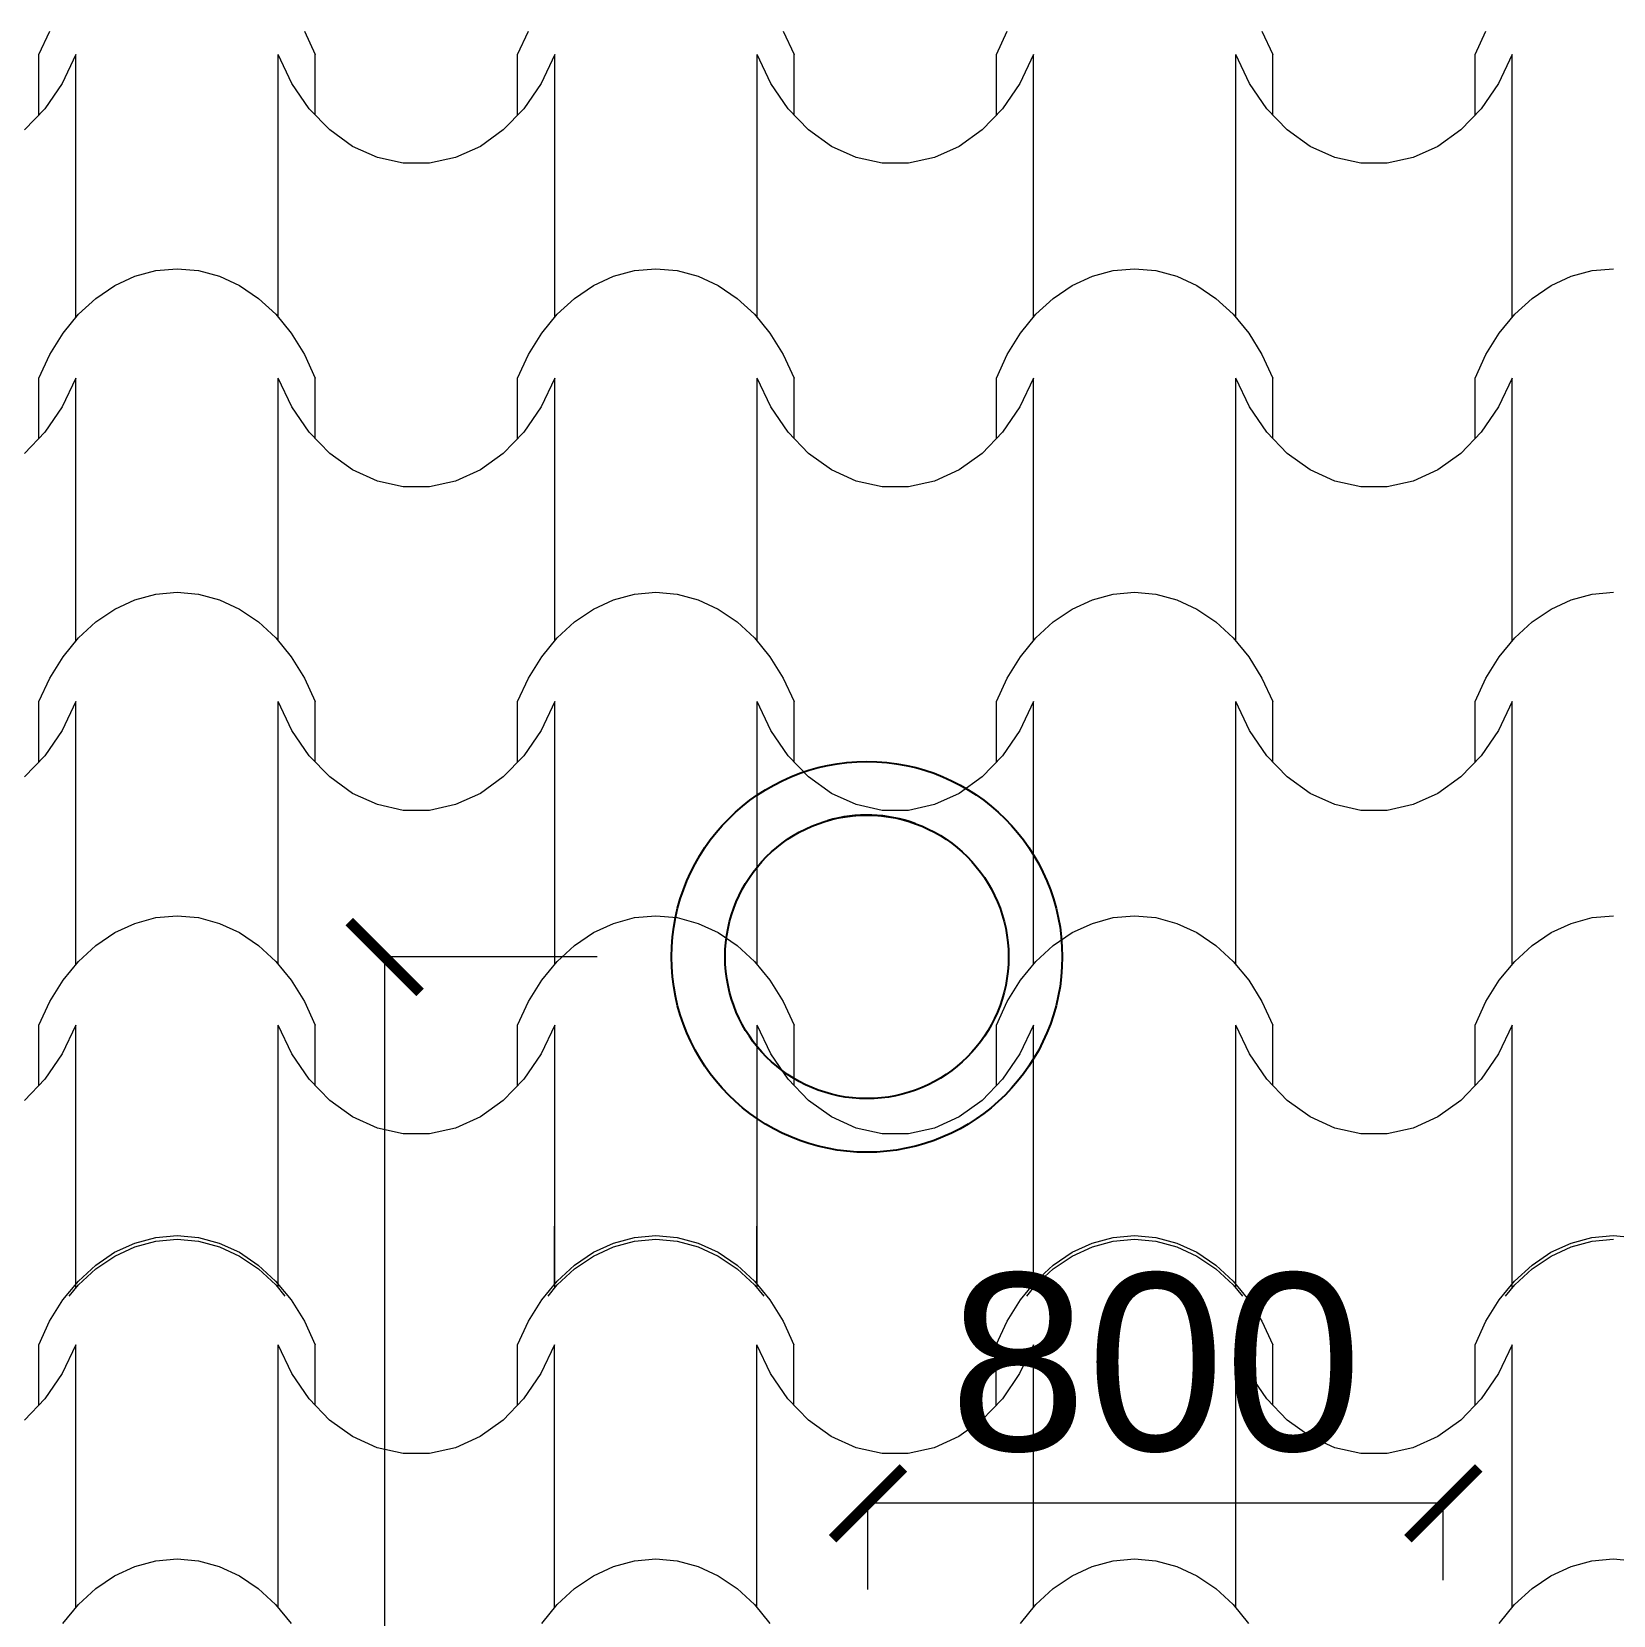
# Model space of a CAD drawing. Header units: millimetres. Extents: x 42452 to 2852333, y -419346 to 834876.
# Drawn here: x 2635234 to 2637466, y 656733 to 658967 of the extents above; entities that cross this region are included whole.
import ezdxf

# ---------------------------------------------------------------- set-up
doc = ezdxf.new("R2010")
doc.units = ezdxf.units.MM
doc.layers.add('M-2 keramitin shtrixi_Ном._пера__21_Pen_No__1', color=7, linetype='Continuous', lineweight=15)
doc.layers.add('memar', color=7, linetype='Continuous', lineweight=25)
doc.styles.get("Standard").update_dxf_attribs({"font": 'arial.ttf'})
doc.dimstyles.new('col mtn', dxfattribs={"dimtxt": 250, "dimasz": 100, "dimexe": 1.25, "dimexo": 0.625, "dimgap": 70, "dimtad": 1, "dimdec": 0, "dimtxsty": 'Standard', "dimblk": 'ARCHTICK', "dimcen": 2.5, "dimadec": 0, "dimazin": 0, "dimtfac": 1, "dimtdec": 0, "dimtmove": 0, "dimatfit": 3, "dimldrblk": 'ARCHTICK', "dimfxl": 300, "dimfxlon": 1, "dimlwd": 9, "dimlwe": 9, "dimarcsym": 0})

# ---------------------------------------------------------------- blocks, each defined once
blk = doc.blocks.new('*X17')
at = {"layer": 'M-2 keramitin shtrixi_Ном._пера__21_Pen_No__1', "color": 7, "linetype": 'Continuous', "lineweight": 15}
for p, q in [((-251042.9, -1353510.1), (-251042.9, -1353428.7)), ((-250959.7, -1353452.6), (-250930.2, -1353444.6)), ((-250930.2, -1353444.6), (-250900.1, -1353441.9)), ((-250900.1, -1353441.9), (-250870, -1353444.6)), ((-250870, -1353444.6), (-250840.5, -1353452.6)), ((-250757.3, -1353510.1), (-250757.3, -1353428.7)), ((-250367.3, -1353510.1), (-250367.3, -1353428.7)), ((-250284.2, -1353452.6), (-250254.6, -1353444.6)), ((-250254.6, -1353444.6), (-250224.5, -1353441.9)), ((-250224.5, -1353441.9), (-250194.4, -1353444.6)), ((-250194.4, -1353444.6), (-250164.9, -1353452.6)), ((-250081.8, -1353510.1), (-250081.8, -1353428.7)), ((-249691.7, -1353510.1), (-249691.7, -1353428.7)), ((-249608.6, -1353452.6), (-249579.1, -1353444.6)), ((-249579.1, -1353444.6), (-249549, -1353441.9)), ((-249549, -1353441.9), (-249518.9, -1353444.6)), ((-249518.9, -1353444.6), (-249489.4, -1353452.6)), ((-249406.2, -1353510.1), (-249406.2, -1353428.7)), ((-249016.2, -1353510.1), (-249016.2, -1353428.7)), ((-248933, -1353452.6), (-248903.5, -1353444.6)), ((-248903.5, -1353444.6), (-248873.4, -1353441.9)), ((-248873.4, -1353441.9), (-248843.3, -1353444.6)), ((-251014.8, -1353483.6), (-250988.1, -1353465.7)), ((-250988.1, -1353465.7), (-250959.7, -1353452.6)), ((-250840.5, -1353452.6), (-250812.1, -1353465.7)), ((-250812.1, -1353465.7), (-250785.4, -1353483.6)), ((-250339.2, -1353483.6), (-250312.5, -1353465.7)), ((-250312.5, -1353465.7), (-250284.2, -1353452.6)), ((-250164.9, -1353452.6), (-250136.6, -1353465.7)), ((-250136.6, -1353465.7), (-250109.9, -1353483.6)), ((-249663.7, -1353483.6), (-249637, -1353465.7)), ((-249637, -1353465.7), (-249608.6, -1353452.6)), ((-249489.4, -1353452.6), (-249461, -1353465.7)), ((-249461, -1353465.7), (-249434.3, -1353483.6)), ((-248988.1, -1353483.6), (-248961.4, -1353465.7)), ((-248961.4, -1353465.7), (-248933, -1353452.6)), ((-251039.3, -1353506.2), (-251014.8, -1353483.6)), ((-250785.4, -1353483.6), (-250760.9, -1353506.2)), ((-250363.7, -1353506.2), (-250339.2, -1353483.6)), ((-250109.9, -1353483.6), (-250085.4, -1353506.2)), ((-249688.2, -1353506.2), (-249663.7, -1353483.6)), ((-249434.3, -1353483.6), (-249409.8, -1353506.2)), ((-249012.6, -1353506.2), (-248988.1, -1353483.6)), ((-251061.1, -1353532.8), (-251039.3, -1353506.2)), ((-250760.9, -1353506.2), (-250739.1, -1353532.8)), ((-250385.5, -1353532.8), (-250363.7, -1353506.2)), ((-250085.4, -1353506.2), (-250063.5, -1353532.8)), ((-249710, -1353532.8), (-249688.2, -1353506.2)), ((-249409.8, -1353506.2), (-249388, -1353532.8)), ((-249034.4, -1353532.8), (-249012.6, -1353506.2)), ((-251079.8, -1353563), (-251061.1, -1353532.8)), ((-250739.1, -1353532.8), (-250720.4, -1353563)), ((-250404.3, -1353563), (-250385.5, -1353532.8)), ((-250063.5, -1353532.8), (-250044.8, -1353563)), ((-249728.7, -1353563), (-249710, -1353532.8)), ((-249388, -1353532.8), (-249369.3, -1353563)), ((-249053.2, -1353563), (-249034.4, -1353532.8)), ((-251095.1, -1353596.3), (-251079.8, -1353563)), ((-250720.4, -1353563), (-250705.1, -1353596.3)), ((-250419.6, -1353596.3), (-250404.3, -1353563)), ((-250044.8, -1353563), (-250029.5, -1353596.3)), ((-249744, -1353596.3), (-249728.7, -1353563)), ((-249369.3, -1353563), (-249354, -1353596.3)), ((-249068.4, -1353596.3), (-249053.2, -1353563)), ((-251095.1, -1353681.3), (-251095.1, -1353596.3)), ((-251042.9, -1353596.3), (-251062.2, -1353636.8)), ((-251042.9, -1353781.3), (-251042.9, -1353596.3)), ((-250757.3, -1353781.3), (-250757.3, -1353596.3)), ((-250738, -1353636.8), (-250757.3, -1353596.3)), ((-250705.1, -1353681.3), (-250705.1, -1353596.3)), ((-250419.6, -1353681.3), (-250419.6, -1353596.3)), ((-250367.3, -1353596.3), (-250386.6, -1353636.8)), ((-250367.3, -1353781.3), (-250367.3, -1353596.3)), ((-250081.8, -1353781.3), (-250081.8, -1353596.3)), ((-250062.5, -1353636.8), (-250081.8, -1353596.3)), ((-250029.5, -1353681.3), (-250029.5, -1353596.3)), ((-249744, -1353681.3), (-249744, -1353596.3)), ((-249691.7, -1353596.3), (-249711.1, -1353636.8)), ((-249691.7, -1353781.3), (-249691.7, -1353596.3)), ((-249406.2, -1353781.3), (-249406.2, -1353596.3)), ((-249386.9, -1353636.8), (-249406.2, -1353596.3)), ((-249354, -1353681.3), (-249354, -1353596.3)), ((-249068.4, -1353681.3), (-249068.4, -1353596.3)), ((-249016.2, -1353596.3), (-249035.5, -1353636.8)), ((-249016.2, -1353781.3), (-249016.2, -1353596.3)), ((-251062.2, -1353636.8), (-251086.6, -1353672.5)), ((-250713.6, -1353672.5), (-250738, -1353636.8)), ((-250386.6, -1353636.8), (-250411, -1353672.5)), ((-250038, -1353672.5), (-250062.5, -1353636.8)), ((-249711.1, -1353636.8), (-249735.5, -1353672.5)), ((-249362.5, -1353672.5), (-249386.9, -1353636.8)), ((-249035.5, -1353636.8), (-249059.9, -1353672.5)), ((-251086.6, -1353672.5), (-251115.4, -1353702.4)), ((-250684.8, -1353702.4), (-250713.6, -1353672.5)), ((-250411, -1353672.5), (-250439.8, -1353702.4)), ((-250009.2, -1353702.4), (-250038, -1353672.5)), ((-249735.5, -1353672.5), (-249764.3, -1353702.4)), ((-249333.7, -1353702.4), (-249362.5, -1353672.5)), ((-249059.9, -1353672.5), (-249088.7, -1353702.4)), ((-250652.4, -1353725.6), (-250684.8, -1353702.4)), ((-250439.8, -1353702.4), (-250472.2, -1353725.6)), ((-249976.9, -1353725.6), (-250009.2, -1353702.4)), ((-249764.3, -1353702.4), (-249796.7, -1353725.6)), ((-249301.3, -1353725.6), (-249333.7, -1353702.4)), ((-249088.7, -1353702.4), (-249121.1, -1353725.6)), ((-250617.5, -1353741.5), (-250652.4, -1353725.6)), ((-250472.2, -1353725.6), (-250507.2, -1353741.5)), ((-249941.9, -1353741.5), (-249976.9, -1353725.6)), ((-249796.7, -1353725.6), (-249831.6, -1353741.5)), ((-249266.3, -1353741.5), (-249301.3, -1353725.6)), ((-249121.1, -1353725.6), (-249156.1, -1353741.5)), ((-250580.9, -1353749.6), (-250617.5, -1353741.5)), ((-250562.3, -1353749.6), (-250580.9, -1353749.6)), ((-250543.8, -1353749.6), (-250562.3, -1353749.6)), ((-250507.2, -1353741.5), (-250543.8, -1353749.6)), ((-249905.3, -1353749.6), (-249941.9, -1353741.5)), ((-249886.8, -1353749.6), (-249905.3, -1353749.6)), ((-249868.2, -1353749.6), (-249886.8, -1353749.6)), ((-249831.6, -1353741.5), (-249868.2, -1353749.6)), ((-249229.8, -1353749.6), (-249266.3, -1353741.5)), ((-249211.2, -1353749.6), (-249229.8, -1353749.6)), ((-249192.6, -1353749.6), (-249211.2, -1353749.6)), ((-249156.1, -1353741.5), (-249192.6, -1353749.6)), ((-251042.9, -1353966.4), (-251042.9, -1353781.3)), ((-250757.3, -1353966.4), (-250757.3, -1353781.3)), ((-250367.3, -1353966.4), (-250367.3, -1353781.3)), ((-250081.8, -1353966.4), (-250081.8, -1353781.3)), ((-249691.7, -1353966.4), (-249691.7, -1353781.3)), ((-249406.2, -1353966.4), (-249406.2, -1353781.3)), ((-249016.2, -1353966.4), (-249016.2, -1353781.3)), ((-250988.1, -1353922), (-250959.7, -1353908.9)), ((-250959.7, -1353908.9), (-250930.2, -1353901)), ((-250930.2, -1353901), (-250900.1, -1353898.3)), ((-250900.1, -1353898.3), (-250870, -1353901)), ((-250870, -1353901), (-250840.5, -1353908.9)), ((-250840.5, -1353908.9), (-250812.1, -1353922)), ((-250312.5, -1353922), (-250284.2, -1353908.9)), ((-250284.2, -1353908.9), (-250254.6, -1353901)), ((-250254.6, -1353901), (-250224.5, -1353898.3)), ((-250224.5, -1353898.3), (-250194.4, -1353901)), ((-250194.4, -1353901), (-250164.9, -1353908.9)), ((-250164.9, -1353908.9), (-250136.6, -1353922)), ((-249637, -1353922), (-249608.6, -1353908.9)), ((-249608.6, -1353908.9), (-249579.1, -1353901)), ((-249579.1, -1353901), (-249549, -1353898.3)), ((-249549, -1353898.3), (-249518.9, -1353901)), ((-249518.9, -1353901), (-249489.4, -1353908.9)), ((-249489.4, -1353908.9), (-249461, -1353922)), ((-248961.4, -1353922), (-248933, -1353908.9)), ((-248933, -1353908.9), (-248903.5, -1353901)), ((-248903.5, -1353901), (-248873.4, -1353898.3)), ((-248873.4, -1353898.3), (-248843.3, -1353901)), ((-251014.8, -1353940), (-250988.1, -1353922)), ((-250812.1, -1353922), (-250785.4, -1353940)), ((-250339.2, -1353940), (-250312.5, -1353922)), ((-250136.6, -1353922), (-250109.9, -1353940)), ((-249663.7, -1353940), (-249637, -1353922)), ((-249461, -1353922), (-249434.3, -1353940)), ((-248988.1, -1353940), (-248961.4, -1353922)), ((-251039.3, -1353962.5), (-251014.8, -1353940)), ((-250785.4, -1353940), (-250760.9, -1353962.5)), ((-250363.7, -1353962.5), (-250339.2, -1353940)), ((-250109.9, -1353940), (-250085.4, -1353962.5)), ((-249688.2, -1353962.5), (-249663.7, -1353940)), ((-249434.3, -1353940), (-249409.8, -1353962.5)), ((-249012.6, -1353962.5), (-248988.1, -1353940)), ((-251061.1, -1353989.1), (-251039.3, -1353962.5)), ((-250760.9, -1353962.5), (-250739.1, -1353989.1)), ((-250385.5, -1353989.1), (-250363.7, -1353962.5)), ((-250085.4, -1353962.5), (-250063.5, -1353989.1)), ((-249710, -1353989.1), (-249688.2, -1353962.5)), ((-249409.8, -1353962.5), (-249388, -1353989.1)), ((-249034.4, -1353989.1), (-249012.6, -1353962.5)), ((-251095.1, -1360897.8), (-251079.8, -1360864.6)), ((-250720.4, -1360864.6), (-250705.1, -1360897.8)), ((-250419.6, -1360897.8), (-250404.3, -1360864.6)), ((-250044.8, -1360864.6), (-250029.5, -1360897.8)), ((-249744, -1360897.8), (-249728.7, -1360864.6)), ((-249369.3, -1360864.6), (-249354, -1360897.8)), ((-249068.4, -1360897.8), (-249053.2, -1360864.6)), ((-251095.1, -1360982.9), (-251095.1, -1360897.8)), ((-251042.9, -1360897.8), (-251062.2, -1360938.3)), ((-251042.9, -1361082.9), (-251042.9, -1360897.8)), ((-250757.3, -1361082.9), (-250757.3, -1360897.8)), ((-250738, -1360938.3), (-250757.3, -1360897.8)), ((-250705.1, -1360982.9), (-250705.1, -1360897.8)), ((-250419.6, -1360982.9), (-250419.6, -1360897.8)), ((-250367.3, -1360897.8), (-250386.6, -1360938.3)), ((-250367.3, -1361082.9), (-250367.3, -1360897.8)), ((-250081.8, -1361082.9), (-250081.8, -1360897.8)), ((-250062.5, -1360938.3), (-250081.8, -1360897.8)), ((-250029.5, -1360982.9), (-250029.5, -1360897.8)), ((-249744, -1360982.9), (-249744, -1360897.8)), ((-249691.7, -1360897.8), (-249711.1, -1360938.3)), ((-249691.7, -1361082.9), (-249691.7, -1360897.8)), ((-249406.2, -1361082.9), (-249406.2, -1360897.8)), ((-249386.9, -1360938.3), (-249406.2, -1360897.8)), ((-249354, -1360982.9), (-249354, -1360897.8)), ((-249068.4, -1360982.9), (-249068.4, -1360897.8)), ((-249016.2, -1360897.8), (-249035.5, -1360938.3)), ((-249016.2, -1361082.9), (-249016.2, -1360897.8)), ((-251062.2, -1360938.3), (-251086.6, -1360974.1)), ((-250713.6, -1360974.1), (-250738, -1360938.3)), ((-250386.6, -1360938.3), (-250411, -1360974.1)), ((-250038, -1360974.1), (-250062.5, -1360938.3)), ((-249711.1, -1360938.3), (-249735.5, -1360974.1)), ((-249362.5, -1360974.1), (-249386.9, -1360938.3)), ((-249035.5, -1360938.3), (-249059.9, -1360974.1)), ((-251086.6, -1360974.1), (-251115.4, -1361004)), ((-250684.8, -1361004), (-250713.6, -1360974.1)), ((-250411, -1360974.1), (-250439.8, -1361004)), ((-250009.2, -1361004), (-250038, -1360974.1)), ((-249735.5, -1360974.1), (-249764.3, -1361004)), ((-249333.7, -1361004), (-249362.5, -1360974.1)), ((-249059.9, -1360974.1), (-249088.7, -1361004)), ((-250652.4, -1361027.2), (-250684.8, -1361004)), ((-250439.8, -1361004), (-250472.2, -1361027.2)), ((-249976.9, -1361027.2), (-250009.2, -1361004)), ((-249764.3, -1361004), (-249796.7, -1361027.2)), ((-249301.3, -1361027.2), (-249333.7, -1361004)), ((-249088.7, -1361004), (-249121.1, -1361027.2)), ((-250617.5, -1361043.1), (-250652.4, -1361027.2)), ((-250472.2, -1361027.2), (-250507.2, -1361043.1)), ((-249941.9, -1361043.1), (-249976.9, -1361027.2)), ((-249796.7, -1361027.2), (-249831.6, -1361043.1)), ((-249266.3, -1361043.1), (-249301.3, -1361027.2)), ((-249121.1, -1361027.2), (-249156.1, -1361043.1)), ((-250580.9, -1361051.1), (-250617.5, -1361043.1)), ((-250562.3, -1361051.1), (-250580.9, -1361051.1)), ((-250543.8, -1361051.1), (-250562.3, -1361051.1)), ((-250507.2, -1361043.1), (-250543.8, -1361051.1)), ((-249905.3, -1361051.1), (-249941.9, -1361043.1)), ((-249886.8, -1361051.1), (-249905.3, -1361051.1)), ((-249868.2, -1361051.1), (-249886.8, -1361051.1)), ((-249831.6, -1361043.1), (-249868.2, -1361051.1)), ((-249229.8, -1361051.1), (-249266.3, -1361043.1)), ((-249211.2, -1361051.1), (-249229.8, -1361051.1)), ((-249192.6, -1361051.1), (-249211.2, -1361051.1)), ((-249156.1, -1361043.1), (-249192.6, -1361051.1)), ((-251042.9, -1361268), (-251042.9, -1361082.9)), ((-250757.3, -1361268), (-250757.3, -1361082.9)), ((-250367.3, -1361268), (-250367.3, -1361082.9)), ((-250081.8, -1361268), (-250081.8, -1361082.9)), ((-249691.7, -1361268), (-249691.7, -1361082.9)), ((-249406.2, -1361268), (-249406.2, -1361082.9)), ((-249016.2, -1361268), (-249016.2, -1361082.9)), ((-250988.1, -1361223.6), (-250959.7, -1361210.5)), ((-250959.7, -1361210.5), (-250930.2, -1361202.5)), ((-250930.2, -1361202.5), (-250900.1, -1361199.9)), ((-250900.1, -1361199.9), (-250870, -1361202.5)), ((-250870, -1361202.5), (-250840.5, -1361210.5)), ((-250840.5, -1361210.5), (-250812.1, -1361223.6)), ((-250312.5, -1361223.6), (-250284.2, -1361210.5)), ((-250284.2, -1361210.5), (-250254.6, -1361202.5)), ((-250254.6, -1361202.5), (-250224.5, -1361199.9)), ((-250224.5, -1361199.9), (-250194.4, -1361202.5)), ((-250194.4, -1361202.5), (-250164.9, -1361210.5)), ((-250164.9, -1361210.5), (-250136.6, -1361223.6)), ((-249637, -1361223.6), (-249608.6, -1361210.5)), ((-249608.6, -1361210.5), (-249579.1, -1361202.5)), ((-249579.1, -1361202.5), (-249549, -1361199.9)), ((-249549, -1361199.9), (-249518.9, -1361202.5)), ((-249518.9, -1361202.5), (-249489.4, -1361210.5)), ((-249489.4, -1361210.5), (-249461, -1361223.6)), ((-248961.4, -1361223.6), (-248933, -1361210.5)), ((-248933, -1361210.5), (-248903.5, -1361202.5)), ((-248903.5, -1361202.5), (-248873.4, -1361199.9)), ((-251039.3, -1361264.1), (-251014.8, -1361241.6)), ((-251014.8, -1361241.6), (-250988.1, -1361223.6)), ((-250812.1, -1361223.6), (-250785.4, -1361241.6)), ((-250785.4, -1361241.6), (-250760.9, -1361264.1)), ((-250363.7, -1361264.1), (-250339.2, -1361241.6)), ((-250339.2, -1361241.6), (-250312.5, -1361223.6)), ((-250136.6, -1361223.6), (-250109.9, -1361241.6)), ((-250109.9, -1361241.6), (-250085.4, -1361264.1)), ((-249688.2, -1361264.1), (-249663.7, -1361241.6)), ((-249663.7, -1361241.6), (-249637, -1361223.6)), ((-249461, -1361223.6), (-249434.3, -1361241.6)), ((-249434.3, -1361241.6), (-249409.8, -1361264.1)), ((-249012.6, -1361264.1), (-248988.1, -1361241.6)), ((-248988.1, -1361241.6), (-248961.4, -1361223.6)), ((-251061.1, -1361290.7), (-251039.3, -1361264.1)), ((-250760.9, -1361264.1), (-250739.1, -1361290.7)), ((-250385.5, -1361290.7), (-250363.7, -1361264.1)), ((-250085.4, -1361264.1), (-250063.5, -1361290.7)), ((-249710, -1361290.7), (-249688.2, -1361264.1)), ((-249409.8, -1361264.1), (-249388, -1361290.7)), ((-249034.4, -1361290.7), (-249012.6, -1361264.1)), ((-251079.8, -1361320.9), (-251061.1, -1361290.7)), ((-250739.1, -1361290.7), (-250720.4, -1361320.9)), ((-250404.3, -1361320.9), (-250385.5, -1361290.7)), ((-250063.5, -1361290.7), (-250044.8, -1361320.9)), ((-249728.7, -1361320.9), (-249710, -1361290.7)), ((-249388, -1361290.7), (-249369.3, -1361320.9)), ((-249053.2, -1361320.9), (-249034.4, -1361290.7)), ((-251095.1, -1361354.2), (-251079.8, -1361320.9)), ((-250720.4, -1361320.9), (-250705.1, -1361354.2)), ((-250419.6, -1361354.2), (-250404.3, -1361320.9)), ((-250044.8, -1361320.9), (-250029.5, -1361354.2)), ((-249744, -1361354.2), (-249728.7, -1361320.9)), ((-249369.3, -1361320.9), (-249354, -1361354.2)), ((-249068.4, -1361354.2), (-249053.2, -1361320.9)), ((-251095.1, -1361439.3), (-251095.1, -1361354.2)), ((-251042.9, -1361354.2), (-251062.2, -1361394.7)), ((-251042.9, -1361539.3), (-251042.9, -1361354.2)), ((-250757.3, -1361539.3), (-250757.3, -1361354.2)), ((-250738, -1361394.7), (-250757.3, -1361354.2)), ((-250705.1, -1361439.3), (-250705.1, -1361354.2)), ((-250419.6, -1361439.3), (-250419.6, -1361354.2)), ((-250367.3, -1361354.2), (-250386.6, -1361394.7)), ((-250367.3, -1361539.3), (-250367.3, -1361354.2)), ((-250081.8, -1361539.3), (-250081.8, -1361354.2)), ((-250062.5, -1361394.7), (-250081.8, -1361354.2)), ((-250029.5, -1361439.3), (-250029.5, -1361354.2)), ((-249744, -1361439.3), (-249744, -1361354.2)), ((-249691.7, -1361354.2), (-249711.1, -1361394.7)), ((-249691.7, -1361539.3), (-249691.7, -1361354.2)), ((-249406.2, -1361539.3), (-249406.2, -1361354.2)), ((-249386.9, -1361394.7), (-249406.2, -1361354.2)), ((-249354, -1361439.3), (-249354, -1361354.2)), ((-249068.4, -1361439.3), (-249068.4, -1361354.2)), ((-249016.2, -1361354.2), (-249035.5, -1361394.7)), ((-249016.2, -1361539.3), (-249016.2, -1361354.2)), ((-251062.2, -1361394.7), (-251086.6, -1361430.4)), ((-250713.6, -1361430.4), (-250738, -1361394.7)), ((-250386.6, -1361394.7), (-250411, -1361430.4)), ((-250038, -1361430.4), (-250062.5, -1361394.7)), ((-249711.1, -1361394.7), (-249735.5, -1361430.4)), ((-249362.5, -1361430.4), (-249386.9, -1361394.7)), ((-249035.5, -1361394.7), (-249059.9, -1361430.4)), ((-251086.6, -1361430.4), (-251115.4, -1361460.3)), ((-250684.8, -1361460.3), (-250713.6, -1361430.4)), ((-250411, -1361430.4), (-250439.8, -1361460.3)), ((-250009.2, -1361460.3), (-250038, -1361430.4)), ((-249735.5, -1361430.4), (-249764.3, -1361460.3)), ((-249333.7, -1361460.3), (-249362.5, -1361430.4)), ((-249059.9, -1361430.4), (-249088.7, -1361460.3)), ((-250652.4, -1361483.6), (-250684.8, -1361460.3)), ((-250439.8, -1361460.3), (-250472.2, -1361483.6)), ((-249976.9, -1361483.6), (-250009.2, -1361460.3)), ((-249764.3, -1361460.3), (-249796.7, -1361483.6)), ((-249301.3, -1361483.6), (-249333.7, -1361460.3)), ((-249088.7, -1361460.3), (-249121.1, -1361483.6)), ((-250617.5, -1361499.4), (-250652.4, -1361483.6)), ((-250472.2, -1361483.6), (-250507.2, -1361499.4)), ((-249941.9, -1361499.4), (-249976.9, -1361483.6)), ((-249796.7, -1361483.6), (-249831.6, -1361499.4)), ((-249266.3, -1361499.4), (-249301.3, -1361483.6)), ((-249121.1, -1361483.6), (-249156.1, -1361499.4)), ((-250580.9, -1361507.5), (-250617.5, -1361499.4)), ((-250562.3, -1361507.5), (-250580.9, -1361507.5)), ((-250543.8, -1361507.5), (-250562.3, -1361507.5)), ((-250507.2, -1361499.4), (-250543.8, -1361507.5)), ((-249905.3, -1361507.5), (-249941.9, -1361499.4)), ((-249886.8, -1361507.5), (-249905.3, -1361507.5)), ((-249868.2, -1361507.5), (-249886.8, -1361507.5)), ((-249831.6, -1361499.4), (-249868.2, -1361507.5)), ((-249229.8, -1361507.5), (-249266.3, -1361499.4)), ((-249211.2, -1361507.5), (-249229.8, -1361507.5)), ((-249192.6, -1361507.5), (-249211.2, -1361507.5)), ((-249156.1, -1361499.4), (-249192.6, -1361507.5)), ((-251042.9, -1361724.3), (-251042.9, -1361539.3)), ((-250757.3, -1361724.3), (-250757.3, -1361539.3)), ((-250367.3, -1361724.3), (-250367.3, -1361539.3)), ((-250081.8, -1361724.3), (-250081.8, -1361539.3)), ((-249691.7, -1361724.3), (-249691.7, -1361539.3)), ((-249406.2, -1361724.3), (-249406.2, -1361539.3)), ((-249016.2, -1361724.3), (-249016.2, -1361539.3)), ((-250959.7, -1361666.8), (-250930.2, -1361658.9)), ((-250930.2, -1361658.9), (-250900.1, -1361656.2)), ((-250900.1, -1361656.2), (-250870, -1361658.9)), ((-250870, -1361658.9), (-250840.5, -1361666.8)), ((-250284.2, -1361666.8), (-250254.6, -1361658.9)), ((-250254.6, -1361658.9), (-250224.5, -1361656.2)), ((-250224.5, -1361656.2), (-250194.4, -1361658.9)), ((-250194.4, -1361658.9), (-250164.9, -1361666.8)), ((-249608.6, -1361666.8), (-249579.1, -1361658.9)), ((-249579.1, -1361658.9), (-249549, -1361656.2)), ((-249549, -1361656.2), (-249518.9, -1361658.9)), ((-249518.9, -1361658.9), (-249489.4, -1361666.8)), ((-248933, -1361666.8), (-248903.5, -1361658.9)), ((-248903.5, -1361658.9), (-248873.4, -1361656.2)), ((-251014.8, -1361697.9), (-250988.1, -1361679.9)), ((-250988.1, -1361679.9), (-250959.7, -1361666.8)), ((-250840.5, -1361666.8), (-250812.1, -1361679.9)), ((-250812.1, -1361679.9), (-250785.4, -1361697.9)), ((-250339.2, -1361697.9), (-250312.5, -1361679.9)), ((-250312.5, -1361679.9), (-250284.2, -1361666.8)), ((-250164.9, -1361666.8), (-250136.6, -1361679.9)), ((-250136.6, -1361679.9), (-250109.9, -1361697.9)), ((-249663.7, -1361697.9), (-249637, -1361679.9)), ((-249637, -1361679.9), (-249608.6, -1361666.8)), ((-249489.4, -1361666.8), (-249461, -1361679.9)), ((-249461, -1361679.9), (-249434.3, -1361697.9)), ((-248988.1, -1361697.9), (-248961.4, -1361679.9)), ((-248961.4, -1361679.9), (-248933, -1361666.8)), ((-251039.3, -1361720.4), (-251014.8, -1361697.9)), ((-250785.4, -1361697.9), (-250760.9, -1361720.4)), ((-250363.7, -1361720.4), (-250339.2, -1361697.9)), ((-250109.9, -1361697.9), (-250085.4, -1361720.4)), ((-249688.2, -1361720.4), (-249663.7, -1361697.9)), ((-249434.3, -1361697.9), (-249409.8, -1361720.4)), ((-249012.6, -1361720.4), (-248988.1, -1361697.9)), ((-251061.1, -1361747.1), (-251039.3, -1361720.4)), ((-250760.9, -1361720.4), (-250739.1, -1361747.1)), ((-250385.5, -1361747.1), (-250363.7, -1361720.4)), ((-250085.4, -1361720.4), (-250063.5, -1361747.1)), ((-249710, -1361747.1), (-249688.2, -1361720.4)), ((-249409.8, -1361720.4), (-249388, -1361747.1)), ((-249034.4, -1361747.1), (-249012.6, -1361720.4)), ((-251079.8, -1361777.3), (-251061.1, -1361747.1)), ((-250739.1, -1361747.1), (-250720.4, -1361777.3)), ((-250404.3, -1361777.3), (-250385.5, -1361747.1)), ((-250063.5, -1361747.1), (-250044.8, -1361777.3)), ((-249728.7, -1361777.3), (-249710, -1361747.1)), ((-249388, -1361747.1), (-249369.3, -1361777.3)), ((-249053.2, -1361777.3), (-249034.4, -1361747.1)), ((-251095.1, -1361810.5), (-251079.8, -1361777.3)), ((-250720.4, -1361777.3), (-250705.1, -1361810.5)), ((-250419.6, -1361810.5), (-250404.3, -1361777.3)), ((-250044.8, -1361777.3), (-250029.5, -1361810.5)), ((-249744, -1361810.5), (-249728.7, -1361777.3)), ((-249369.3, -1361777.3), (-249354, -1361810.5)), ((-249068.4, -1361810.5), (-249053.2, -1361777.3)), ((-251095.1, -1361895.6), (-251095.1, -1361810.5)), ((-251042.9, -1361810.5), (-251062.2, -1361851)), ((-251042.9, -1361995.6), (-251042.9, -1361810.5)), ((-250757.3, -1361995.6), (-250757.3, -1361810.5)), ((-250738, -1361851), (-250757.3, -1361810.5)), ((-250705.1, -1361895.6), (-250705.1, -1361810.5)), ((-250419.6, -1361895.6), (-250419.6, -1361810.5)), ((-250367.3, -1361810.5), (-250386.6, -1361851)), ((-250367.3, -1361995.6), (-250367.3, -1361810.5)), ((-250081.8, -1361995.6), (-250081.8, -1361810.5)), ((-250062.5, -1361851), (-250081.8, -1361810.5)), ((-250029.5, -1361895.6), (-250029.5, -1361810.5)), ((-249744, -1361895.6), (-249744, -1361810.5)), ((-249691.7, -1361810.5), (-249711.1, -1361851)), ((-249691.7, -1361995.6), (-249691.7, -1361810.5)), ((-249406.2, -1361995.6), (-249406.2, -1361810.5)), ((-249386.9, -1361851), (-249406.2, -1361810.5)), ((-249354, -1361895.6), (-249354, -1361810.5)), ((-249068.4, -1361895.6), (-249068.4, -1361810.5)), ((-249016.2, -1361810.5), (-249035.5, -1361851)), ((-249016.2, -1361995.6), (-249016.2, -1361810.5)), ((-251062.2, -1361851), (-251086.6, -1361886.8)), ((-250713.6, -1361886.8), (-250738, -1361851)), ((-250386.6, -1361851), (-250411, -1361886.8)), ((-250038, -1361886.8), (-250062.5, -1361851)), ((-249711.1, -1361851), (-249735.5, -1361886.8)), ((-249362.5, -1361886.8), (-249386.9, -1361851)), ((-249035.5, -1361851), (-249059.9, -1361886.8)), ((-251086.6, -1361886.8), (-251115.4, -1361916.7)), ((-250684.8, -1361916.7), (-250713.6, -1361886.8)), ((-250411, -1361886.8), (-250439.8, -1361916.7)), ((-250009.2, -1361916.7), (-250038, -1361886.8)), ((-249735.5, -1361886.8), (-249764.3, -1361916.7)), ((-249333.7, -1361916.7), (-249362.5, -1361886.8)), ((-249059.9, -1361886.8), (-249088.7, -1361916.7)), ((-250652.4, -1361939.9), (-250684.8, -1361916.7)), ((-250439.8, -1361916.7), (-250472.2, -1361939.9)), ((-249976.9, -1361939.9), (-250009.2, -1361916.7)), ((-249764.3, -1361916.7), (-249796.7, -1361939.9)), ((-249301.3, -1361939.9), (-249333.7, -1361916.7)), ((-249088.7, -1361916.7), (-249121.1, -1361939.9)), ((-250617.5, -1361955.8), (-250652.4, -1361939.9)), ((-250580.9, -1361963.8), (-250617.5, -1361955.8)), ((-250507.2, -1361955.8), (-250543.8, -1361963.8)), ((-250472.2, -1361939.9), (-250507.2, -1361955.8)), ((-249941.9, -1361955.8), (-249976.9, -1361939.9)), ((-249905.3, -1361963.8), (-249941.9, -1361955.8)), ((-249831.6, -1361955.8), (-249868.2, -1361963.8)), ((-249796.7, -1361939.9), (-249831.6, -1361955.8)), ((-249266.3, -1361955.8), (-249301.3, -1361939.9)), ((-249229.8, -1361963.8), (-249266.3, -1361955.8)), ((-249156.1, -1361955.8), (-249192.6, -1361963.8)), ((-249121.1, -1361939.9), (-249156.1, -1361955.8)), ((-250562.3, -1361963.8), (-250580.9, -1361963.8)), ((-250543.8, -1361963.8), (-250562.3, -1361963.8)), ((-249886.8, -1361963.8), (-249905.3, -1361963.8)), ((-249868.2, -1361963.8), (-249886.8, -1361963.8)), ((-249211.2, -1361963.8), (-249229.8, -1361963.8)), ((-249192.6, -1361963.8), (-249211.2, -1361963.8)), ((-251042.9, -1362180.7), (-251042.9, -1361995.6)), ((-250757.3, -1362180.7), (-250757.3, -1361995.6)), ((-250367.3, -1362180.7), (-250367.3, -1361995.6)), ((-250081.8, -1362180.7), (-250081.8, -1361995.6)), ((-249691.7, -1362180.7), (-249691.7, -1361995.6)), ((-249406.2, -1362180.7), (-249406.2, -1361995.6)), ((-249016.2, -1362180.7), (-249016.2, -1361995.6)), ((-250930.2, -1362115.2), (-250900.1, -1362112.6)), ((-250900.1, -1362112.6), (-250870, -1362115.2)), ((-250254.6, -1362115.2), (-250224.5, -1362112.6)), ((-250224.5, -1362112.6), (-250194.4, -1362115.2)), ((-249579.1, -1362115.2), (-249549, -1362112.6)), ((-249549, -1362112.6), (-249518.9, -1362115.2)), ((-248903.5, -1362115.2), (-248873.4, -1362112.6)), ((-250988.1, -1362136.3), (-250959.7, -1362123.2)), ((-250959.7, -1362123.2), (-250930.2, -1362115.2)), ((-250870, -1362115.2), (-250840.5, -1362123.2)), ((-250840.5, -1362123.2), (-250812.1, -1362136.3)), ((-250312.5, -1362136.3), (-250284.2, -1362123.2)), ((-250284.2, -1362123.2), (-250254.6, -1362115.2)), ((-250194.4, -1362115.2), (-250164.9, -1362123.2)), ((-250164.9, -1362123.2), (-250136.6, -1362136.3)), ((-249637, -1362136.3), (-249608.6, -1362123.2)), ((-249608.6, -1362123.2), (-249579.1, -1362115.2)), ((-249518.9, -1362115.2), (-249489.4, -1362123.2)), ((-249489.4, -1362123.2), (-249461, -1362136.3)), ((-248961.4, -1362136.3), (-248933, -1362123.2)), ((-248933, -1362123.2), (-248903.5, -1362115.2)), ((-251039.3, -1362176.8), (-251014.8, -1362154.3)), ((-251014.8, -1362154.3), (-250988.1, -1362136.3)), ((-250812.1, -1362136.3), (-250785.4, -1362154.3)), ((-250785.4, -1362154.3), (-250760.9, -1362176.8)), ((-250363.7, -1362176.8), (-250339.2, -1362154.3)), ((-250339.2, -1362154.3), (-250312.5, -1362136.3)), ((-250136.6, -1362136.3), (-250109.9, -1362154.3)), ((-250109.9, -1362154.3), (-250085.4, -1362176.8)), ((-249688.2, -1362176.8), (-249663.7, -1362154.3)), ((-249663.7, -1362154.3), (-249637, -1362136.3)), ((-249461, -1362136.3), (-249434.3, -1362154.3)), ((-249434.3, -1362154.3), (-249409.8, -1362176.8)), ((-249012.6, -1362176.8), (-248988.1, -1362154.3)), ((-248988.1, -1362154.3), (-248961.4, -1362136.3)), ((-251061.1, -1362203.4), (-251039.3, -1362176.8)), ((-250760.9, -1362176.8), (-250739.1, -1362203.4)), ((-250385.5, -1362203.4), (-250363.7, -1362176.8)), ((-250085.4, -1362176.8), (-250063.5, -1362203.4)), ((-249710, -1362203.4), (-249688.2, -1362176.8)), ((-249409.8, -1362176.8), (-249388, -1362203.4)), ((-249034.4, -1362203.4), (-249012.6, -1362176.8)), ((-251079.8, -1362233.6), (-251061.1, -1362203.4)), ((-250739.1, -1362203.4), (-250720.4, -1362233.6)), ((-250404.3, -1362233.6), (-250385.5, -1362203.4)), ((-250063.5, -1362203.4), (-250044.8, -1362233.6)), ((-249728.7, -1362233.6), (-249710, -1362203.4)), ((-249388, -1362203.4), (-249369.3, -1362233.6)), ((-249053.2, -1362233.6), (-249034.4, -1362203.4)), ((-251095.1, -1362266.9), (-251079.8, -1362233.6)), ((-250720.4, -1362233.6), (-250705.1, -1362266.9)), ((-250419.6, -1362266.9), (-250404.3, -1362233.6)), ((-250044.8, -1362233.6), (-250029.5, -1362266.9)), ((-249744, -1362266.9), (-249728.7, -1362233.6)), ((-249369.3, -1362233.6), (-249354, -1362266.9)), ((-249068.4, -1362266.9), (-249053.2, -1362233.6)), ((-251095.1, -1362352), (-251095.1, -1362266.9)), ((-251042.9, -1362266.9), (-251062.2, -1362307.4)), ((-251042.9, -1362452), (-251042.9, -1362266.9)), ((-250757.3, -1362452), (-250757.3, -1362266.9)), ((-250738, -1362307.4), (-250757.3, -1362266.9)), ((-250705.1, -1362352), (-250705.1, -1362266.9)), ((-250419.6, -1362352), (-250419.6, -1362266.9)), ((-250367.3, -1362266.9), (-250386.6, -1362307.4)), ((-250367.3, -1362452), (-250367.3, -1362266.9)), ((-250081.8, -1362452), (-250081.8, -1362266.9)), ((-250062.5, -1362307.4), (-250081.8, -1362266.9)), ((-250029.5, -1362352), (-250029.5, -1362266.9)), ((-249744, -1362352), (-249744, -1362266.9)), ((-249691.7, -1362266.9), (-249711.1, -1362307.4)), ((-249691.7, -1362452), (-249691.7, -1362266.9)), ((-249406.2, -1362452), (-249406.2, -1362266.9)), ((-249386.9, -1362307.4), (-249406.2, -1362266.9)), ((-249354, -1362352), (-249354, -1362266.9)), ((-249068.4, -1362352), (-249068.4, -1362266.9)), ((-249016.2, -1362266.9), (-249035.5, -1362307.4)), ((-249016.2, -1362452), (-249016.2, -1362266.9)), ((-251062.2, -1362307.4), (-251086.6, -1362343.1)), ((-250713.6, -1362343.1), (-250738, -1362307.4)), ((-250386.6, -1362307.4), (-250411, -1362343.1)), ((-250038, -1362343.1), (-250062.5, -1362307.4)), ((-249711.1, -1362307.4), (-249735.5, -1362343.1)), ((-249362.5, -1362343.1), (-249386.9, -1362307.4)), ((-249035.5, -1362307.4), (-249059.9, -1362343.1)), ((-251086.6, -1362343.1), (-251115.4, -1362373)), ((-250684.8, -1362373), (-250713.6, -1362343.1)), ((-250411, -1362343.1), (-250439.8, -1362373)), ((-250009.2, -1362373), (-250038, -1362343.1)), ((-249735.5, -1362343.1), (-249764.3, -1362373)), ((-249333.7, -1362373), (-249362.5, -1362343.1)), ((-249059.9, -1362343.1), (-249088.7, -1362373)), ((-250652.4, -1362396.3), (-250684.8, -1362373)), ((-250439.8, -1362373), (-250472.2, -1362396.3)), ((-249976.9, -1362396.3), (-250009.2, -1362373)), ((-249764.3, -1362373), (-249796.7, -1362396.3)), ((-249301.3, -1362396.3), (-249333.7, -1362373)), ((-249088.7, -1362373), (-249121.1, -1362396.3)), ((-250617.5, -1362412.1), (-250652.4, -1362396.3)), ((-250472.2, -1362396.3), (-250507.2, -1362412.1)), ((-249941.9, -1362412.1), (-249976.9, -1362396.3)), ((-249796.7, -1362396.3), (-249831.6, -1362412.1)), ((-249266.3, -1362412.1), (-249301.3, -1362396.3)), ((-249121.1, -1362396.3), (-249156.1, -1362412.1)), ((-250580.9, -1362420.2), (-250617.5, -1362412.1)), ((-250562.3, -1362420.2), (-250580.9, -1362420.2)), ((-250543.8, -1362420.2), (-250562.3, -1362420.2)), ((-250507.2, -1362412.1), (-250543.8, -1362420.2)), ((-249905.3, -1362420.2), (-249941.9, -1362412.1)), ((-249886.8, -1362420.2), (-249905.3, -1362420.2)), ((-249868.2, -1362420.2), (-249886.8, -1362420.2)), ((-249831.6, -1362412.1), (-249868.2, -1362420.2)), ((-249229.8, -1362420.2), (-249266.3, -1362412.1)), ((-249211.2, -1362420.2), (-249229.8, -1362420.2)), ((-249192.6, -1362420.2), (-249211.2, -1362420.2)), ((-249156.1, -1362412.1), (-249192.6, -1362420.2)), ((-251042.9, -1362637), (-251042.9, -1362452)), ((-250757.3, -1362637), (-250757.3, -1362452)), ((-250367.3, -1362637), (-250367.3, -1362452)), ((-250081.8, -1362637), (-250081.8, -1362452)), ((-249691.7, -1362637), (-249691.7, -1362452)), ((-249406.2, -1362637), (-249406.2, -1362452)), ((-249016.2, -1362637), (-249016.2, -1362452)), ((-250988.1, -1362592.6), (-250959.7, -1362579.5)), ((-250959.7, -1362579.5), (-250930.2, -1362571.6)), ((-250930.2, -1362571.6), (-250900.1, -1362568.9)), ((-250900.1, -1362568.9), (-250870, -1362571.6)), ((-250870, -1362571.6), (-250840.5, -1362579.5)), ((-250840.5, -1362579.5), (-250812.1, -1362592.6)), ((-250312.5, -1362592.6), (-250284.2, -1362579.5)), ((-250284.2, -1362579.5), (-250254.6, -1362571.6)), ((-250254.6, -1362571.6), (-250224.5, -1362568.9)), ((-250224.5, -1362568.9), (-250194.4, -1362571.6)), ((-250194.4, -1362571.6), (-250164.9, -1362579.5)), ((-250164.9, -1362579.5), (-250136.6, -1362592.6)), ((-249637, -1362592.6), (-249608.6, -1362579.5)), ((-249608.6, -1362579.5), (-249579.1, -1362571.6)), ((-249579.1, -1362571.6), (-249549, -1362568.9)), ((-249549, -1362568.9), (-249518.9, -1362571.6)), ((-249518.9, -1362571.6), (-249489.4, -1362579.5)), ((-249489.4, -1362579.5), (-249461, -1362592.6)), ((-248961.4, -1362592.6), (-248933, -1362579.5)), ((-248933, -1362579.5), (-248903.5, -1362571.6)), ((-248903.5, -1362571.6), (-248873.4, -1362568.9)), ((-251014.8, -1362610.6), (-250988.1, -1362592.6)), ((-250812.1, -1362592.6), (-250785.4, -1362610.6)), ((-250339.2, -1362610.6), (-250312.5, -1362592.6)), ((-250136.6, -1362592.6), (-250109.9, -1362610.6)), ((-249663.7, -1362610.6), (-249637, -1362592.6)), ((-249461, -1362592.6), (-249434.3, -1362610.6)), ((-248988.1, -1362610.6), (-248961.4, -1362592.6)), ((-251039.3, -1362633.1), (-251014.8, -1362610.6)), ((-250785.4, -1362610.6), (-250760.9, -1362633.1)), ((-250363.7, -1362633.1), (-250339.2, -1362610.6)), ((-250109.9, -1362610.6), (-250085.4, -1362633.1)), ((-249688.2, -1362633.1), (-249663.7, -1362610.6)), ((-249434.3, -1362610.6), (-249409.8, -1362633.1)), ((-249012.6, -1362633.1), (-248988.1, -1362610.6)), ((-251052.2, -1362648.9), (-251039.3, -1362633.1)), ((-250760.9, -1362633.1), (-250748, -1362648.9)), ((-250376.7, -1362648.9), (-250363.7, -1362633.1)), ((-250085.4, -1362633.1), (-250072.4, -1362648.9)), ((-249701.1, -1362648.9), (-249688.2, -1362633.1)), ((-249409.8, -1362633.1), (-249396.9, -1362648.9)), ((-249025.6, -1362648.9), (-249012.6, -1362633.1))]:
    blk.add_line(p, q, dxfattribs=at)
blk = doc.blocks.new('Fill_2')
at = {"layer": 'M-2 keramitin shtrixi_Ном._пера__21_Pen_No__1', "color": 7, "linetype": 'Continuous', "lineweight": 15}
blk.add_blockref('*X17', (0, 0), dxfattribs=at)
blk = doc.blocks.new('_ArchTick')
at = {"color": 0, "linetype": 'ByBlock', "const_width": 0.15}
blk.add_lwpolyline([(-0.5, -0.5), (0.5, 0.5)], dxfattribs=at)
blk = doc.blocks.new('*D253')
at = {"layer": 'Defpoints', "color": 0, "lineweight": 30, "transparency": 16777216}
for p in [(2636414.3, 656890.8), (2637226.1, 656781.5), (2636414.3, 656768.7)]:
    blk.add_point(p, dxfattribs=at)
at = {"layer": 'memar', "color": 0, "lineweight": 9, "transparency": 16777216}
for p, q in [((2636414.3, 656769.3), (2636414.3, 656892)), ((2637226.1, 656890.8), (2636414.3, 656890.8)), ((2637226.1, 656782.1), (2637226.1, 656892))]:
    blk.add_line(p, q, dxfattribs=at)
at = {"layer": 'memar', "color": 0, "lineweight": 9, "transparency": 16777216, "xscale": 100, "yscale": 100, "zscale": 100, "rotation": 180}
blk.add_blockref('_ArchTick', (2636414.3, 656890.8), dxfattribs=at)
at = {"layer": 'memar', "color": 0, "lineweight": 9, "transparency": 16777216, "xscale": 100, "yscale": 100, "zscale": 100}
blk.add_blockref('_ArchTick', (2637226.1, 656890.8), dxfattribs=at)
at = {"layer": 'memar', "color": 0, "lineweight": 25, "transparency": 16777216, "insert": (2636820.2, 657088.4), "char_height": 250, "attachment_point": 5}
blk.add_mtext('{\\fArial|b0|i0|c238|p34;800}', dxfattribs=at)
blk = doc.blocks.new('*D256')
at = {"layer": 'Defpoints', "color": 0, "lineweight": 30, "transparency": 16777216}
for p in [(2636529, 657661.5), (2635732.3, 654661.5), (2636529, 654661.5)]:
    blk.add_point(p, dxfattribs=at)
at = {"layer": 'memar', "color": 0, "lineweight": 9, "transparency": 16777216}
for p, q in [((2636032.3, 657661.5), (2635731, 657661.5)), ((2635732.3, 657661.5), (2635732.3, 654661.5)), ((2636032.3, 654661.5), (2635731, 654661.5))]:
    blk.add_line(p, q, dxfattribs=at)
at = {"layer": 'memar', "color": 0, "lineweight": 9, "transparency": 16777216, "xscale": 100, "yscale": 100, "zscale": 100}
for p, rotation in [((2635732.3, 657661.5), 90), ((2635732.3, 654661.5), 270)]:
    blk.add_blockref('_ArchTick', p, dxfattribs=dict(at, rotation=rotation))
at = {"layer": 'memar', "color": 0, "lineweight": 25, "transparency": 16777216, "insert": (2635534.6, 656161.5), "char_height": 250, "attachment_point": 5, "rotation": 90}
blk.add_mtext('3000', dxfattribs=at)

msp = doc.modelspace()

# ---------------------------------------------------------------- linework, layer by layer
at = {"layer": 'memar', "lineweight": 25}
msp.add_circle((2636412.74902, 657661.54702), 275.67869, dxfattribs=at)
at = {"layer": 'memar', "color": 5, "linetype": 'Continuous', "lineweight": 25, "ltscale": 50}
msp.add_circle((2636412.74902, 657661.54702), 200, dxfattribs=at)
msp.add_arc((2636412.74902, 657661.54702), 200, 69.87031941, 106.19769761, dxfattribs=at)

# ---------------------------------------------------------------- block references
at = {"layer": 'memar', "color": 7, "linetype": 'Continuous', "lineweight": 25}
for p in [(2886339.52978, 2019832.0495), (2886339.40236, 2010710.49399)]:
    msp.add_blockref('Fill_2', p, dxfattribs=at)

# ---------------------------------------------------------------- dimensions: what is measured, and where the dimension line sits
at = {"layer": 'memar', "color": 7, "lineweight": 25}
dim = msp.add_linear_dim(base=(2635732.29627, 654661.54702), p1=(2636529.00446, 657661.54702), p2=(2636529.00446, 654661.54702), angle=90, dimstyle='col mtn', dxfattribs=at)
dim.commit()
dim.dimension.update_dxf_attribs({"geometry": '*D256', "text_midpoint": (2635534.56775, 656161.54702)})
dim = msp.add_linear_dim(base=(2636414.32243, 656890.7592), p1=(2637226.14, 656781.51446), p2=(2636414.32243, 656768.66188), angle=180, text='{\\fArial|b0|i0|c238|p34;800}', dimstyle='col mtn', dxfattribs=at)
dim.commit()
dim.dimension.update_dxf_attribs({"geometry": '*D253', "text_midpoint": (2636820.23121, 657088.40245)})

doc.saveas('drawing.dxf')
